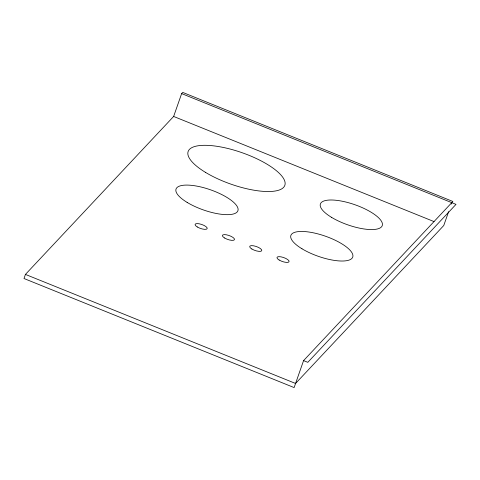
<?xml version="1.0" encoding="UTF-8"?>
<svg xmlns="http://www.w3.org/2000/svg" width="480" height="480" viewBox="0 0 480 480"><rect width="100%" height="100%" fill="white"/><g stroke="black" fill="none" stroke-linecap="round" stroke-linejoin="round"><path stroke-width="0.72" d="M25.44 274.41L24 278.52L294.126 387.582L303.57 360.618L452.874 201.48L182.754 92.418L181.638 93.6L173.64 116.454L25.44 274.41L295.566 383.466L443.76 225.516L448.614 211.668M451.278 204.048L451.764 202.662M181.638 93.6L456 204.372L307.806 362.328L303.57 360.618M173.64 116.454L434.04 221.592M205.506 172.38A51.216 16.674 19.3 0 0 284.466 186.162A51.216 16.674 19.3 0 0 219.486 146.718A51.216 16.674 19.3 0 0 205.506 172.38M331.488 217.314A32.778 10.674 19.3 0 0 382.02 226.134A32.778 10.674 19.3 0 0 340.434 200.892A32.778 10.674 19.3 0 0 331.488 217.314M187.146 202.416A32.778 10.674 19.3 0 0 237.678 211.23A32.778 10.674 19.3 0 0 196.092 185.988A32.778 10.674 19.3 0 0 187.146 202.416M301.974 248.772A32.778 10.674 19.3 0 0 352.506 257.592A32.778 10.674 19.3 0 0 310.92 232.35A32.778 10.674 19.3 0 0 301.974 248.772M197.286 226.974A6.402 2.082 19.3 0 0 207.156 228.696A6.402 2.082 19.3 0 0 199.032 223.764A6.402 2.082 19.3 0 0 197.286 226.974M224.58 237.99A6.402 2.082 19.3 0 0 234.45 239.718A6.402 2.082 19.3 0 0 226.326 234.786A6.402 2.082 19.3 0 0 224.58 237.99M251.874 249.012A6.402 2.082 19.3 0 0 261.744 250.734A6.402 2.082 19.3 0 0 253.62 245.808A6.402 2.082 19.3 0 0 251.874 249.012M279.168 260.034A6.402 2.082 19.3 0 0 289.038 261.756A6.402 2.082 19.3 0 0 280.914 256.824A6.402 2.082 19.3 0 0 279.168 260.034"/></g></svg>
